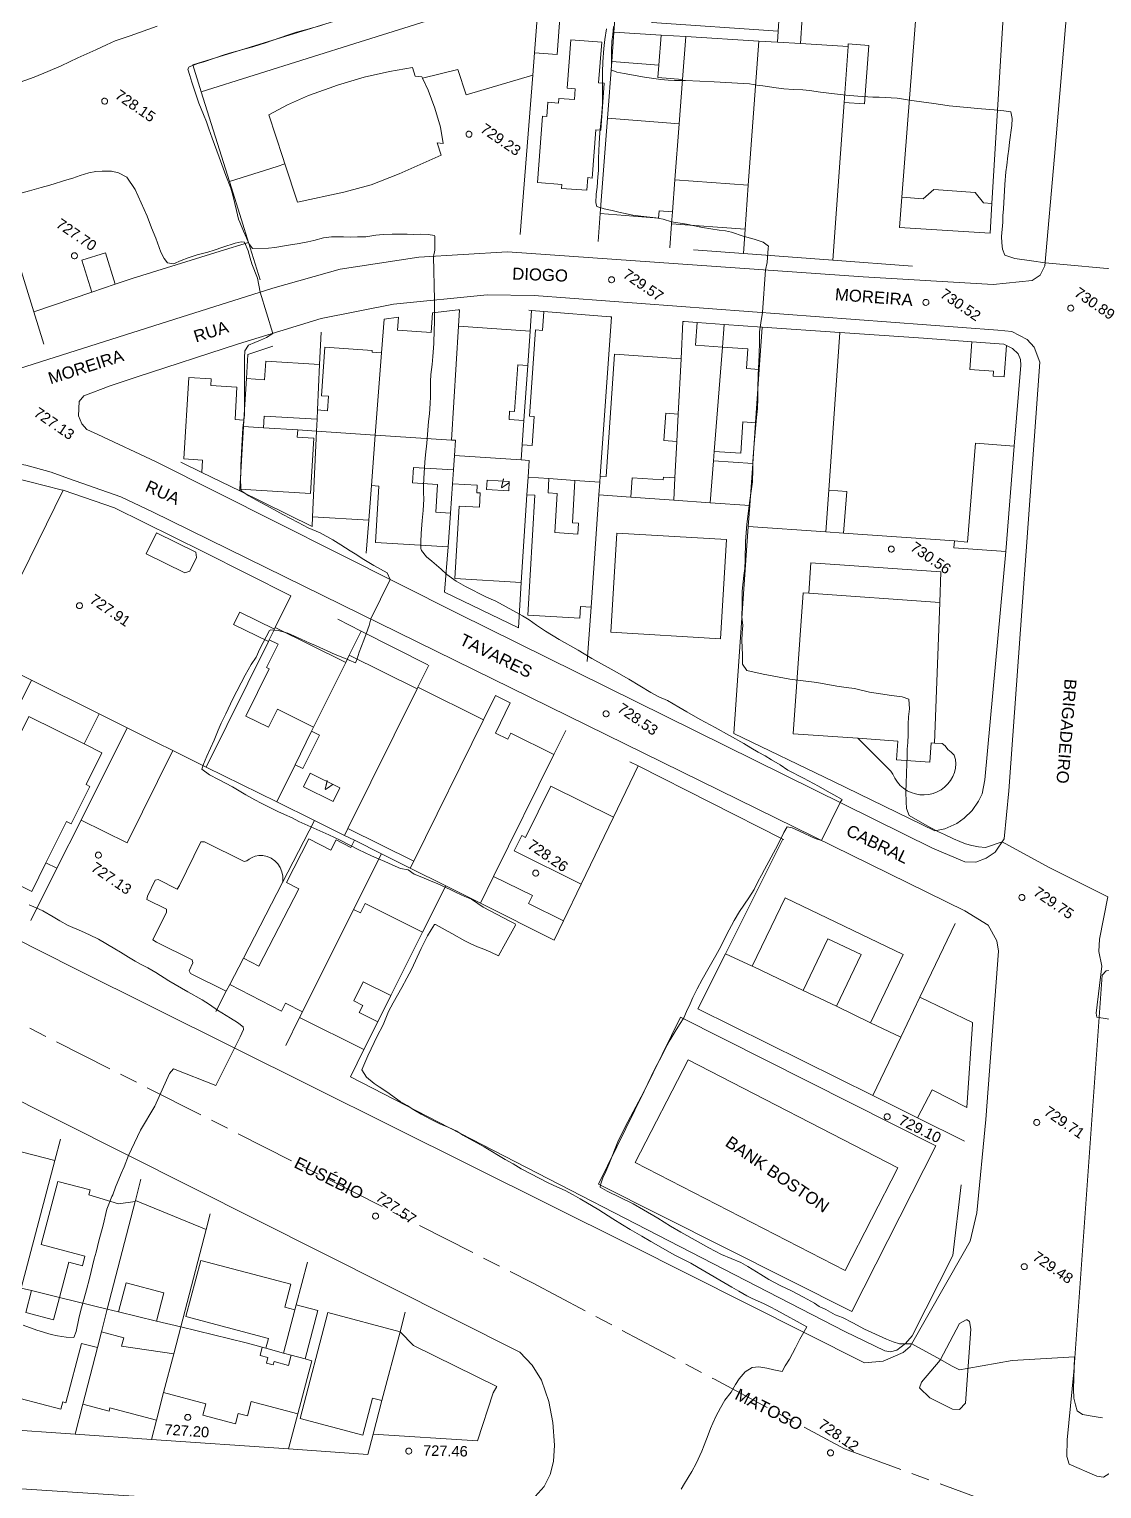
# Model space of a CAD drawing. Header units: metres. Extents: x 322294 to 7190115, y 7390841 to 10157759.
# Drawn here: x 322906.6 to 323085.9, y 7392755.3 to 7392999.2 of the extents above; entities that cross this region are included whole.
import ezdxf
from ezdxf.enums import TextEntityAlignment as Align

# ---------------------------------------------------------------- set-up
doc = ezdxf.new("R2010")
doc.units = ezdxf.units.M
doc.linetypes.add('T09', pattern=[17, 10, -2, 3, -2])
doc.layers.get('0').update_dxf_attribs({"lineweight": 18})
for name, color, linetype, lineweight in [('100_SIST_VIARIO_MEIO_FIO', 1, 'Continuous', 18), ('108_SEP_FIS_CANT_CENT_ILHA', 7, 'Continuous', 18), ('144_P_DUPLA_ASF_TOP', 7, 'Continuous', 18), ('160_P_SIMP_ASF_TOP', 7, 'Continuous', 18), ('206_MURO_E_MURO_ARRIMO', 7, 'Continuous', 18), ('214_PROJ_BEIRAL_EDIF', 10, 'Continuous', 18), ('216_EDIF_NOTAVEL', 2, 'Continuous', 18), ('218_EDIF_NOTAVEL_TOP', 7, 'Continuous', 18), ('508_LM_SETOR_FISCAL', 136, 'T09', 18), ('600_CURVA_MESTRA', 14, 'Continuous', 18), ('604_CURVA_INTERM', 7, 'Continuous', 18), ('606_PTO_COTADO', 7, 'Continuous', 18), ('608_PTO_COTADO_INTERVIA', 1, 'Continuous', 18)]:
    doc.layers.add(name, color=color, linetype=linetype, lineweight=lineweight)
doc.styles.add('Style-Arial', font='arial.ttf', dxfattribs={"height": 1.75})

# ---------------------------------------------------------------- blocks, each defined once
blk = doc.blocks.new('SP09')
at = {"color": 0, "linetype": 'Continuous'}
blk.add_lwpolyline([(-0.03, -0.51), (-0.14, -0.49), (-0.24, -0.46), (-0.31, -0.42), (-0.35, -0.39), (-0.42, -0.31), (-0.47, -0.24), (-0.51, -0.15), (-0.52, -0.09), (-0.52, 0.03), (-0.51, 0.11), (-0.48, 0.2), (-0.44, 0.27), (-0.4, 0.33), (-0.32, 0.39), (-0.23, 0.44), (-0.15, 0.48), (-0.1, 0.48), (-0.03, 0.48), (0.08, 0.48), (0.19, 0.44), (0.27, 0.4), (0.35, 0.32), (0.41, 0.23), (0.46, 0.11), (0.48, 0.03), (0.48, -0.03), (0.47, -0.08), (0.44, -0.21), (0.38, -0.3), (0.31, -0.38), (0.23, -0.44), (0.1, -0.49), (0.02, -0.51)], close=True, dxfattribs=at)
blk = doc.blocks.new('SP10')
at = {"color": 0, "linetype": 'Continuous'}
blk.add_lwpolyline([(-0.03, -0.51), (-0.14, -0.49), (-0.24, -0.46), (-0.31, -0.42), (-0.35, -0.39), (-0.42, -0.31), (-0.47, -0.24), (-0.51, -0.15), (-0.52, -0.09), (-0.52, 0.03), (-0.51, 0.11), (-0.48, 0.2), (-0.44, 0.27), (-0.4, 0.33), (-0.32, 0.39), (-0.23, 0.44), (-0.15, 0.48), (-0.1, 0.48), (-0.03, 0.48), (0.08, 0.48), (0.19, 0.44), (0.27, 0.4), (0.35, 0.32), (0.41, 0.23), (0.46, 0.11), (0.48, 0.03), (0.48, -0.03), (0.47, -0.08), (0.44, -0.21), (0.38, -0.3), (0.31, -0.38), (0.23, -0.44), (0.1, -0.49), (0.02, -0.51)], close=True, dxfattribs=at)

msp = doc.modelspace()

# ---------------------------------------------------------------- linework, layer by layer
at = {"layer": '100_SIST_VIARIO_MEIO_FIO', "flags": 128}
for points in [[(322930.94, 7392950.696), (322947.28, 7392955.867), (322958.551, 7392959.047), (322971.722, 7392961.044), (322986.532, 7392961.946), (323045.985, 7392957.808), (323067.729, 7392956.488), (323074.239, 7392957.152), (323075.563, 7392958.057), (323076.345, 7392959.594), (323077.958, 7392977.869), (323080.672, 7393010.165), (323080.551, 7393011.681), (323079.767, 7393012.85), (323077.067, 7393013.547), (323034.242, 7393016.613), (323034.591, 7393022.23), (323076.337, 7393018.922), (323078.603, 7393019.652), (323080.183, 7393021.276), (323080.857, 7393022.577), (323081.289, 7393024.466), (323086.841, 7393100.955), (323087.466, 7393111.617)], [(322790.364, 7392905.726), (322894.191, 7392939.068), (322930.94, 7392950.696)], [(322924.456, 7392940.994), (322941.581, 7392946.573), (322955.387, 7392950.796)], [(322918.058, 7392931.421), (322916.205, 7392932.288), (322915.366, 7392933.227), (322914.819, 7392934.56), (322914.916, 7392936.961), (322915.72, 7392937.879), (322920.115, 7392939.58), (322924.456, 7392940.994)], [(322913.166, 7392924.1), (322910.276, 7392925.124), (322906.024, 7392926.308), (322901.113, 7392927.152), (322895.508, 7392927.507), (322889.443, 7392927.46), (322883.279, 7392926.851), (322876.952, 7392925.711), (322859.434, 7392920.194), (322808.395, 7392903.935), (322804.795, 7392902.557), (322803.762, 7392900.812), (322803.866, 7392898.7), (322804.429, 7392897.707), (322818.379, 7392890.316), (322844.875, 7392877.402), (322865.545, 7392866.758), (322872.5, 7392863.248)], [(322872.5, 7392863.248), (322914.21, 7392842.197)]]:
    msp.add_lwpolyline(points, dxfattribs=at)
at = {"layer": '100_SIST_VIARIO_MEIO_FIO'}
for points in [[(322955.387, 7392950.796), (322967.47, 7392953.238), (322983.114, 7392954.781), (322990.977, 7392954.683), (323068.477, 7392948.857), (323070.846, 7392948.663), (323073.386, 7392947.334), (323074.565, 7392946.01), (323075.516, 7392943.51), (323070.339, 7392871.88), (323069.524, 7392863.871), (323068.057, 7392861.631), (323066.557, 7392860.624), (323064.815, 7392859.965), (323062.995, 7392860.055), (323057.545, 7392862.331), (322978.347, 7392901.482), (322927.817, 7392926.852), (322918.058, 7392931.421)], [(322914.21, 7392842.197), (323006.842, 7392796.126), (323046.172, 7392776.321), (323049.337, 7392776.602), (323052.645, 7392778.041), (323053.826, 7392779.031), (323062.674, 7392794.575), (323063.842, 7392796.639), (323064.994, 7392801.417), (323066.482, 7392816.981), (323068.6, 7392845.086), (323068.341, 7392846.857), (323066.858, 7392849.435), (323062.977, 7392851.824), (322927.216, 7392918.522), (322921.923, 7392920.998), (322913.166, 7392924.1)], [(322900.704, 7392822.247), (322988.598, 7392778.139), (322990.648, 7392775.955), (322992.222, 7392773.408), (322993.429, 7392769.868), (322994.123, 7392766.335), (322994.356, 7392762.595), (322994.196, 7392759.835), (322993.648, 7392757.657), (322992.632, 7392755.655), (322990.642, 7392753.424), (322988.805, 7392752.237), (322984.613, 7392751.13), (322980.911, 7392750.561), (322977.166, 7392750.612), (322896.643, 7392755.852), (322806.441, 7392762.02), (322805.448, 7392762.914)]]:
    msp.add_lwpolyline(points, dxfattribs=at)
at = {"layer": '108_SEP_FIS_CANT_CENT_ILHA', "flags": 128}
for points in [[(323080.077, 7392763.447), (323080.034, 7392760.677), (323080.415, 7392759.394), (323085.013, 7392757.414), (323086.155, 7392757.252), (323087.482, 7392758.04), (323087.734, 7392758.576), (323087.837, 7392789.705), (323088.462, 7392816.129), (323090.063, 7392840.817), (323089.736, 7392841.3), (323087.848, 7392841.859), (323086.581, 7392841.832), (323085.919, 7392841.1), (323081.167, 7392774.848)], [(323063.193, 7392783.496), (323062.085, 7392782.926), (323058.847, 7392776.757), (323055.705, 7392773.086), (323055.384, 7392772.168), (323057.132, 7392770.505), (323060.912, 7392768.586), (323062.097, 7392768.526), (323063.087, 7392769.587), (323063.953, 7392781.954), (323063.747, 7392783.258), (323063.36, 7392783.497)]]:
    msp.add_lwpolyline(points, close=True, dxfattribs=at)
at = {"layer": '206_MURO_E_MURO_ARRIMO'}
for p, q in [((322938.524, 7392962.046), (322923.785, 7392957.52)), ((322943.238, 7392963.493), (322938.524, 7392962.046)), ((322945.187, 7392957.274), (322943.238, 7392963.493)), ((323017.643, 7392962.296), (323025.951, 7392961.674)), ((323025.951, 7392961.674), (323040.909, 7392960.556)), ((323040.909, 7392960.556), (323054.206, 7392959.562)), ((322923.785, 7392957.52), (322920.946, 7392956.551)), ((322917.034, 7392955.216), (322907.358, 7392951.912)), ((322907.358, 7392951.912), (322909.03, 7392946.506)), ((322990.549, 7392952.176), (322990.086, 7392952.214)), ((322992.585, 7392952.007), (322990.549, 7392952.176)), ((323022.746, 7392949.833), (323018.235, 7392950.146)), ((323029.106, 7392949.391), (323022.746, 7392949.833)), ((323056.066, 7392947.517), (323042.079, 7392948.489)), ((323064.133, 7392946.912), (323056.066, 7392947.517)), ((322943.139, 7392944.815), (322947.292, 7392946.175)), ((323070.945, 7392945.797), (323069.931, 7392946.286)), ((323071.859, 7392944.911), (323070.945, 7392945.797)), ((323072.25, 7392943.989), (323071.859, 7392944.911)), ((323071.24, 7392929.492), (323072.308, 7392943.011)), ((323072.308, 7392943.011), (323072.25, 7392943.989)), ((322935.417, 7392925.107), (322931.926, 7392926.817)), ((322904.054, 7392924.189), (322911.904, 7392922.212)), ((322911.904, 7392922.212), (322912.273, 7392922.119)), ((322912.273, 7392922.119), (322920.822, 7392919.205)), ((322953.866, 7392916.071), (322941.762, 7392921.999)), ((322920.822, 7392919.205), (322935.72, 7392911.861)), ((322935.72, 7392911.861), (322950.334, 7392904.474)), ((323066.337, 7392873.714), (323069.849, 7392911.886)), ((322988.353, 7392899.153), (322975.998, 7392905.116)), ((322958.149, 7392900.575), (322962.073, 7392898.591)), ((322962.073, 7392898.591), (322973.199, 7392892.967)), ((323024.361, 7392881.497), (323041.005, 7392873.487)), ((323008.349, 7392876.073), (323006.999, 7392876.755)), ((323032.555, 7392863.837), (323008.349, 7392876.073)), ((323041.005, 7392873.487), (323057.927, 7392865.205)), ((323065.847, 7392871.388), (323066.337, 7392873.714)), ((323065.279, 7392870.17), (323065.847, 7392871.388)), ((323062.88, 7392867.348), (323064.193, 7392868.607)), ((323064.193, 7392868.607), (323065.279, 7392870.17)), ((323059.635, 7392865.528), (323061.646, 7392866.47)), ((323061.646, 7392866.47), (323062.88, 7392867.348)), ((323032.738, 7392863.745), (323032.555, 7392863.837)), ((323057.927, 7392865.205), (323059.635, 7392865.528)), ((323042.939, 7392781.588), (322960.268, 7392824.131)), ((323062.349, 7392806.065), (323060.971, 7392794.253)), ((323060.971, 7392794.253), (323054.159, 7392780.836)), ((323049.601, 7392778.32), (323042.939, 7392781.588)), ((323054.159, 7392780.836), (323053.072, 7392779.552)), ((323051.614, 7392778.451), (323050.539, 7392778.19)), ((323053.072, 7392779.552), (323051.614, 7392778.451)), ((323050.539, 7392778.19), (323049.601, 7392778.32)), ((322899.084, 7392765.462), (322914.238, 7392764.41)), ((322914.238, 7392764.41), (322927.02, 7392763.523)), ((322927.02, 7392763.523), (322949.943, 7392761.933)), ((322949.943, 7392761.933), (322963.166, 7392761.015))]:
    msp.add_line(p, q, dxfattribs=at)
at = {"layer": '206_MURO_E_MURO_ARRIMO', "flags": 128}
for points in [[(323028.52, 7392997.184), (323026.777, 7392973.087)], [(323043.493, 7392996.276), (323035.515, 7392996.76)], [(323003.942, 7392993.74), (323003.227, 7392984.271)], [(322988.651, 7392964.846), (322990.739, 7392991.478)], [(323015.215, 7392983.365), (323015.774, 7392990.776)], [(323040.909, 7392960.556), (323042.818, 7392986.935)], [(322907.358, 7392951.912), (322899.693, 7392976.685)], [(322942.04, 7392967.307), (322940.038, 7392973.684)], [(322943.238, 7392963.493), (322942.04, 7392967.307)], [(323002.023, 7392968.344), (323001.671, 7392963.684)], [(323013.649, 7392962.616), (323013.954, 7392966.656)], [(323026.245, 7392965.729), (323025.951, 7392961.674)], [(322990.307, 7392948.701), (322990.549, 7392952.176)], [(323022.445, 7392946.032), (323022.746, 7392949.833)], [(322955.383, 7392948.537), (322955.131, 7392943.157)], [(322943.139, 7392944.815), (322942.895, 7392940.771)], [(322989.262, 7392933.759), (322989.907, 7392942.986)], [(322951.466, 7392932.202), (322954.61, 7392931.995)], [(322977.333, 7392923.196), (322976.986, 7392918.313)], [(322905.288, 7392907.947), (322912.273, 7392922.119)], [(323014.333, 7392920.462), (323007.15, 7392920.964)], [(322953.866, 7392916.071), (322953.941, 7392917.677)], [(322962.912, 7392911.594), (322963.332, 7392917.111)], [(323024.361, 7392881.497), (323026.776, 7392916.054)], [(323042.683, 7392914.943), (323061.228, 7392913.647)], [(322976.583, 7392912.647), (322975.998, 7392905.116)], [(322988.353, 7392899.153), (322988.836, 7392906.691)], [(322947.714, 7392899.178), (322950.334, 7392904.474)], [(323000.495, 7392902.575), (322999.861, 7392893.493)], [(322962.073, 7392898.591), (322960.079, 7392894.558)], [(322936.183, 7392875.861), (322946.555, 7392896.833)], [(322973.354, 7392892.897), (322971.53, 7392889.211)], [(322918.25, 7392884.772), (322906.986, 7392890.4)], [(322953.794, 7392881.851), (322951.023, 7392876.247)], [(322994.284, 7392877.986), (322996.268, 7392881.997)], [(322930.575, 7392878.63), (322936.183, 7392875.861)], [(323004.222, 7392867.495), (323008.349, 7392876.073)], [(322936.183, 7392875.861), (322947.957, 7392870.048)], [(322954.27, 7392866.931), (322948.925, 7392856.598)], [(322959.287, 7392864.454), (322960.943, 7392863.632)], [(323032.555, 7392863.837), (323022.956, 7392844.663)], [(322965.44, 7392861.4), (322970.283, 7392858.982)], [(322911.214, 7392858.963), (322906.845, 7392850.257)], [(322976.198, 7392856.027), (322972.336, 7392848.295)], [(322995.888, 7392850.176), (322998.851, 7392856.333)], [(323061.35, 7392849.727), (323055.461, 7392837.446)], [(322939.512, 7392838.401), (322937.756, 7392835.006)], [(322967.04, 7392837.692), (322964.849, 7392833.303)], [(322951.782, 7392834.021), (322949.454, 7392829.355)], [(322962.529, 7392828.659), (322960.268, 7392824.131)], [(323055.085, 7392817.262), (323062.896, 7392813.381)], [(322910.854, 7392810.111), (322911.801, 7392813.703)], [(322925.241, 7392807.007), (322924.324, 7392803.458)], [(322936.842, 7392801.227), (322936.162, 7392798.619)], [(322951.199, 7392786.028), (322953.074, 7392793.14)], [(322906.991, 7392788.398), (322911.636, 7392787.265)], [(322927.857, 7392783.307), (322921.515, 7392784.855)], [(322969.441, 7392784.819), (322968.575, 7392781.534)], [(322945.546, 7392778.923), (322946.146, 7392778.761)], [(322914.238, 7392764.41), (322915.528, 7392769.405)], [(322927.857, 7392766.737), (322927.02, 7392763.523)], [(322949.943, 7392761.933), (322951.488, 7392767.796)], [(322964.057, 7392764.396), (322963.166, 7392761.015)]]:
    msp.add_lwpolyline(points, dxfattribs=at)
at = {"layer": '214_PROJ_BEIRAL_EDIF', "flags": 128}
for points in [[(323031.784, 7392998.844), (323031.671, 7392996.993), (323028.52, 7392997.184), (323016.314, 7392997.925), (323012.201, 7392998.175), (323004.313, 7392998.654), (323005.812, 7393018.485), (323011.762, 7393021.463), (323017.157, 7393025.383), (323018.231, 7393024.359), (323012.872, 7393020.142), (323012.518, 7393020.175), (323010.674, 7393000.286)], [(323031.784, 7392998.844), (323031.938, 7393001.385), (323032.772, 7393015.119), (323032.312, 7393015.145), (323032.839, 7393023.542), (323021.312, 7393024.187), (323018.231, 7393024.359), (323012.872, 7393020.142), (323012.518, 7393020.175), (323010.674, 7393000.286)], [(322992.172, 7393009.763), (322991.033, 7392995.233), (322994.817, 7392994.948), (322995.913, 7393009.481)], [(323052.441, 7392971.075), (323056.023, 7392970.796), (323057.772, 7392972.393), (323064.682, 7392971.855), (323066.091, 7392970.145), (323067.507, 7392970.035), (323069.566, 7393003.959), (323055.066, 7393004.839)], [(323031.671, 7392996.993), (323035.515, 7392996.76), (323035.801, 7393001.102), (323031.938, 7393001.385), (323031.784, 7392998.844)], [(323004.313, 7392998.654), (323012.201, 7392998.175), (323011.822, 7392993.145), (323003.942, 7392993.74)], [(323016.314, 7392997.925), (323015.774, 7392990.776), (323011.666, 7392991.086), (323011.822, 7392993.145), (323012.201, 7392998.175)], [(323002.275, 7392997.005), (323001.764, 7392990.221), (323002.706, 7392990.15), (323002.112, 7392982.285), (323001.302, 7392982.346), (323000.694, 7392974.293), (322999.937, 7392974.35), (322999.778, 7392972.238), (322995.545, 7392972.558), (322995.594, 7392973.215), (322991.543, 7392973.521), (322992.382, 7392984.633), (322993.076, 7392984.581), (322993.254, 7392986.937), (322995.064, 7392986.801), (322995.123, 7392987.582), (322997.712, 7392987.387), (322997.849, 7392989.205), (322996.487, 7392989.308), (322997.097, 7392997.396)], [(323043.493, 7392996.276), (323042.818, 7392986.935), (323046.219, 7392986.688), (323046.924, 7392996.436), (323043.484, 7392996.685)], [(323014.105, 7392968.657), (323014.509, 7392974.013), (323015.215, 7392983.365), (323003.227, 7392984.271), (323002.023, 7392968.344), (323011.79, 7392967.608), (323011.882, 7392968.824)], [(323014.105, 7392968.657), (323014.509, 7392974.013), (323026.777, 7392973.087), (323026.245, 7392965.729), (323013.954, 7392966.656)], [(323067.507, 7392970.035), (323066.091, 7392970.145), (323064.682, 7392971.855), (323057.772, 7392972.393), (323056.023, 7392970.796), (323052.441, 7392971.075), (323052.047, 7392966.006), (323067.206, 7392965.086)], [(322917.034, 7392955.216), (322920.946, 7392956.551), (322919.331, 7392961.771), (322915.384, 7392960.55)], [(322965.46, 7392945.061), (322964.416, 7392931.347), (322977.147, 7392930.507), (322978.354, 7392949.532), (322978.528, 7392952.276), (322978.283, 7392952.277), (322973.992, 7392951.741), (322973.767, 7392948.506), (322968.158, 7392948.896), (322968.306, 7392951.03), (322965.891, 7392950.729)], [(322988.981, 7392929.731), (322988.804, 7392927.194), (322990.146, 7392927.104), (322989.966, 7392924.311), (322993.458, 7392924.067), (322997.804, 7392923.763), (323001.956, 7392923.473), (323002.025, 7392924.465), (323003.885, 7392951.074), (323003.696, 7392951.086), (322992.585, 7392952.007), (322992.363, 7392948.819), (322991.185, 7392948.901), (322990.185, 7392934.511), (322990.968, 7392934.456), (322990.632, 7392929.616)], [(322977.147, 7392930.507), (322977.851, 7392930.474), (322977.671, 7392927.938), (322988.804, 7392927.194), (322988.981, 7392929.731), (322989.262, 7392933.759), (322986.786, 7392933.931), (322986.884, 7392935.341), (322987.688, 7392935.285), (322988.231, 7392943.103), (322989.907, 7392942.986), (322990.307, 7392948.701), (322978.354, 7392949.532)], [(323016.075, 7392950.297), (323018.235, 7392950.146), (323017.971, 7392946.343), (323022.445, 7392946.032), (323021.067, 7392928.602), (323020.944, 7392927.043), (323020.391, 7392920.039), (323014.333, 7392920.462), (323014.522, 7392924.186), (323014.83, 7392930.26), (323015.063, 7392934.862), (323015.53, 7392944.068), (323015.846, 7392950.311)], [(323028.611, 7392942.305), (323027.988, 7392933.402), (323027.512, 7392926.587), (323027.022, 7392919.575), (323026.776, 7392916.054), (323039.749, 7392915.148), (323040.238, 7392922.141), (323042.079, 7392948.489), (323029.106, 7392949.391)], [(323064.133, 7392946.912), (323069.464, 7392946.512), (323069.931, 7392946.286), (323069.538, 7392941.052), (323067.722, 7392941.188), (323067.784, 7392942.016), (323063.788, 7392942.315)], [(322965.46, 7392945.061), (322963.896, 7392945.17), (322963.916, 7392945.469), (322956.011, 7392946.018), (322955.448, 7392937.913), (322956.597, 7392937.833), (322956.429, 7392935.419), (322954.775, 7392935.534), (322954.703, 7392933.977), (322954.61, 7392931.995), (322964.416, 7392931.347)], [(323007.15, 7392920.964), (323001.807, 7392921.337), (323001.956, 7392923.473), (323002.025, 7392924.465), (323003, 7392924.397), (323004.421, 7392944.84), (323015.53, 7392944.068), (323015.063, 7392934.862), (323013.006, 7392935.005), (323012.686, 7392930.409), (323014.83, 7392930.26), (323014.522, 7392924.186), (323012.603, 7392924.319), (323012.571, 7392923.858), (323007.376, 7392924.219)], [(323022.445, 7392946.032), (323021.067, 7392928.602), (323025.502, 7392928.294), (323025.867, 7392933.55), (323027.988, 7392933.402), (323028.611, 7392942.305), (323026.471, 7392942.454), (323026.699, 7392945.736)], [(322955.131, 7392943.157), (322954.775, 7392935.534), (322954.703, 7392933.977), (322945.873, 7392934.51), (322945.757, 7392932.579), (322942.414, 7392932.8), (322942.478, 7392933.856), (322942.895, 7392940.771), (322945.932, 7392940.587), (322946.119, 7392943.701)], [(322942.414, 7392932.8), (322942.478, 7392933.856), (322940.982, 7392933.947), (322941.308, 7392939.341), (322936.94, 7392939.604), (322937.009, 7392940.744), (322933.243, 7392940.972), (322932.421, 7392927.356), (322935.541, 7392927.168), (322935.417, 7392925.107), (322941.762, 7392921.999), (322941.781, 7392922.307)], [(322941.781, 7392922.307), (322942.414, 7392932.8), (322945.757, 7392932.579), (322951.466, 7392932.202), (322951.392, 7392930.985), (322954.153, 7392930.819), (322953.597, 7392921.594)], [(322963.773, 7392922.893), (322964.416, 7392931.347), (322954.61, 7392931.995), (322953.941, 7392917.677), (322963.332, 7392917.111)], [(322963.773, 7392922.893), (322964.416, 7392931.347), (322977.147, 7392930.507), (322977.851, 7392930.474), (322977.671, 7392927.938), (322977.5, 7392925.545), (322970.801, 7392925.949), (322970.645, 7392923.356), (322974.811, 7392923.104), (322974.531, 7392918.461), (322976.986, 7392918.313), (322976.583, 7392912.647), (322964.459, 7392913.378), (322965.029, 7392922.817)], [(323061.228, 7392913.647), (323061.147, 7392912.494), (323069.849, 7392911.886), (323071.24, 7392929.492), (323064.728, 7392930.006), (323063.422, 7392913.473)], [(322989.966, 7392924.311), (322990.146, 7392927.104), (322988.804, 7392927.194), (322977.671, 7392927.938), (322977.5, 7392925.545), (322977.333, 7392923.196), (322981.478, 7392922.946), (322981.404, 7392921.718), (322981.981, 7392921.683), (322981.835, 7392919.276), (322978.467, 7392919.479), (322977.736, 7392907.361), (322988.836, 7392906.691), (322989.778, 7392921.371)], [(323020.391, 7392920.039), (323027.022, 7392919.575), (323027.512, 7392926.587), (323020.944, 7392927.043)], [(322986.83, 7392923.57), (322983.126, 7392923.794), (322983.032, 7392922.224), (322986.735, 7392922.001)], [(322997.804, 7392923.763), (323001.956, 7392923.473), (323001.807, 7392921.337), (323000.495, 7392902.575), (322998.727, 7392902.681), (322998.609, 7392900.738), (322989.903, 7392901.264), (322991.112, 7392921.291), (322989.778, 7392921.371), (322989.966, 7392924.311), (322993.458, 7392924.067), (322993.313, 7392921.678), (322994.831, 7392921.586), (322994.436, 7392915.04), (322998.282, 7392914.808), (322998.393, 7392916.639), (322997.377, 7392916.7)], [(323040.238, 7392922.141), (323039.749, 7392915.148), (323042.683, 7392914.943), (323043.232, 7392921.904)], [(322934.411, 7392911.751), (322927.857, 7392914.993), (322926.131, 7392911.503), (322932.607, 7392908.3), (322933.416, 7392908.582), (322934.568, 7392910.91)], [(323023.105, 7392913.868), (323004.818, 7392914.971), (323003.818, 7392898.41), (323022.106, 7392897.306)], [(323036.87, 7392904.915), (323058.768, 7392903.385), (323058.96, 7392908.479), (323037.225, 7392909.998)], [(323045.104, 7392880.678), (323051.786, 7392880.211), (323051.569, 7392877.105), (323057.124, 7392876.716), (323057.347, 7392879.907), (323057.877, 7392879.87), (323058.768, 7392903.385), (323036.87, 7392904.915), (323035.924, 7392904.982), (323034.278, 7392881.434)], [(322946.555, 7392896.833), (322946.712, 7392897.151), (322947.572, 7392898.889), (322941.771, 7392901.758), (322940.754, 7392899.702)], [(322946.712, 7392897.151), (322947.572, 7392898.889), (322947.714, 7392899.178), (322959.485, 7392893.357), (322954.127, 7392882.525), (322948.057, 7392885.527), (322946.578, 7392882.537), (322942.813, 7392884.399), (322946.701, 7392892.259), (322946.245, 7392892.485), (322948.191, 7392896.42)], [(322951.023, 7392876.247), (322947.957, 7392870.048), (322954.27, 7392866.931), (322959.287, 7392864.454), (322959.848, 7392865.589), (322971.405, 7392888.956), (322960.079, 7392894.558), (322959.485, 7392893.357), (322954.127, 7392882.525), (322953.794, 7392881.851), (322955.085, 7392881.212), (322952.314, 7392875.609)], [(322971.405, 7392888.956), (322959.848, 7392865.589), (322970.858, 7392860.144), (322982.54, 7392883.766), (322971.53, 7392889.211)], [(322994.284, 7392877.986), (322984.206, 7392857.609), (322981.993, 7392853.133), (322976.198, 7392856.027), (322970.283, 7392858.982), (322970.858, 7392860.144), (322982.54, 7392883.766), (322984.51, 7392887.823), (322986.999, 7392886.59), (322984.506, 7392881.55), (322986.58, 7392880.525), (322987.085, 7392881.546)], [(322909.371, 7392859.877), (322907.006, 7392855.102), (322894.999, 7392861.049), (322906.517, 7392884.305), (322915.753, 7392879.731), (322918.717, 7392878.263), (322916.084, 7392872.946), (322916.722, 7392872.63), (322913.622, 7392866.371), (322912.791, 7392866.783)], [(322922.979, 7392882.409), (322915.248, 7392867.002), (322911.214, 7392858.963), (322909.371, 7392859.877), (322912.791, 7392866.783), (322913.622, 7392866.371), (322916.722, 7392872.63), (322916.084, 7392872.946), (322918.717, 7392878.263), (322915.753, 7392879.731), (322918.25, 7392884.772)], [(322915.248, 7392867.002), (322922.979, 7392882.409), (322927.865, 7392879.968), (322930.575, 7392878.63), (322922.932, 7392863.197)], [(323057.877, 7392879.87), (323059.153, 7392879.835), (323059.676, 7392879.404), (323060.106, 7392878.801), (323060.669, 7392878.337), (323061.201, 7392877.862), (323061.401, 7392877.15), (323061.469, 7392876.412), (323061.404, 7392875.675), (323061.219, 7392874.958), (323060.938, 7392874.273), (323060.568, 7392873.631), (323060.114, 7392873.046), (323059.585, 7392872.528), (323058.991, 7392872.086), (323058.342, 7392871.728), (323057.651, 7392871.462), (323056.93, 7392871.291), (323056.193, 7392871.219), (323055.453, 7392871.248), (323054.723, 7392871.377), (323054.018, 7392871.604), (323053.35, 7392871.923), (323052.731, 7392872.33), (323052.173, 7392872.817), (323051.687, 7392873.376), (323051.28, 7392873.994), (323050.961, 7392874.663), (323050.576, 7392875.204), (323045.104, 7392880.678), (323051.786, 7392880.211), (323051.569, 7392877.105), (323057.124, 7392876.716), (323057.347, 7392879.907)], [(322958.528, 7392872.404), (322953.544, 7392874.869), (322952.407, 7392872.57), (322957.391, 7392870.105)], [(323004.222, 7392867.495), (322998.851, 7392856.333), (322987.653, 7392861.871), (322988.913, 7392864.419), (322989.523, 7392864.118), (322993.753, 7392872.672)], [(322960.943, 7392863.632), (322965.44, 7392861.4), (322960.796, 7392852.09), (322952.249, 7392834.957), (322949.412, 7392836.425), (322948.726, 7392835.1), (322940.11, 7392839.557), (322942.374, 7392843.933), (322944.94, 7392842.606), (322951.629, 7392855.537), (322949.562, 7392856.606), (322953.322, 7392863.875), (322957.011, 7392861.967), (322957.912, 7392863.708), (322960.334, 7392862.455)], [(322948.925, 7392856.598), (322942.374, 7392843.933), (322940.11, 7392839.557), (322939.512, 7392838.401), (322933.536, 7392841.361), (322933.294, 7392841.831), (322933.95, 7392843.156), (322933.813, 7392843.662), (322927.836, 7392846.622), (322927.255, 7392846.979), (322929.556, 7392851.627), (322929.508, 7392852.12), (322926.252, 7392853.732), (322926.347, 7392854.29), (322927.663, 7392856.947), (322928.114, 7392857.069), (322931.339, 7392855.472), (322931.679, 7392856.086), (322935.297, 7392863.392), (322935.858, 7392863.367), (322942.495, 7392860.08), (322942.954, 7392860.189), (322943.356, 7392860.51), (322943.829, 7392860.769), (322944.366, 7392860.961), (322944.957, 7392861.083), (322945.619, 7392861.103), (322946.34, 7392860.94), (322947.017, 7392860.641), (322947.625, 7392860.219), (322948.141, 7392859.689), (322948.546, 7392859.07), (322948.826, 7392858.386), (322948.969, 7392857.662), (322948.971, 7392856.925)], [(322984.206, 7392857.609), (322981.993, 7392853.133), (322994.343, 7392846.965), (322995.888, 7392850.176), (322990.055, 7392853.061), (322990.713, 7392854.391)], [(323041.502, 7392835.895), (323047.196, 7392833.164), (323052.663, 7392844.565), (323032.916, 7392854.034), (323027.449, 7392842.633), (323027.699, 7392842.513), (323035.942, 7392838.56), (323040.082, 7392847.194), (323045.642, 7392844.528)], [(322960.796, 7392852.09), (322952.249, 7392834.957), (322951.782, 7392834.021), (322962.529, 7392828.659), (322964.849, 7392833.303), (322961.757, 7392834.846), (322962.36, 7392836.054), (322960.84, 7392836.812), (322962.427, 7392839.993), (322967.04, 7392837.692), (322972.336, 7392848.295), (322962.754, 7392853.074), (322961.971, 7392851.504)], [(323035.942, 7392838.56), (323041.502, 7392835.895), (323045.642, 7392844.528), (323040.082, 7392847.194)], [(323047.573, 7392820.993), (323018.369, 7392835.5), (323022.956, 7392844.663), (323027.449, 7392842.633), (323027.699, 7392842.513), (323035.942, 7392838.56), (323041.502, 7392835.895), (323047.196, 7392833.164), (323052.247, 7392830.742)], [(323052.247, 7392830.742), (323047.573, 7392820.993), (323055.085, 7392817.262), (323057.503, 7392821.95), (323063.316, 7392818.992), (323064.236, 7392832.925), (323064.249, 7392833.19), (323055.461, 7392837.446)], [(322890.665, 7392792.935), (322905.243, 7392788.824), (322910.854, 7392810.111), (322896.349, 7392813.86)], [(322919.637, 7392785.313), (322924.277, 7392803.274), (322921.514, 7392802.88), (322916.563, 7392804.393), (322916.78, 7392805.217), (322911.362, 7392806.645), (322908.577, 7392796.079), (322915.9, 7392794.149), (322915.474, 7392792.533), (322913.184, 7392793.137), (322911.636, 7392787.265)], [(322919.637, 7392785.313), (322921.515, 7392784.855), (322922.795, 7392789.712), (322929.106, 7392788.048), (322927.857, 7392783.307), (322931.916, 7392782.317), (322936.162, 7392798.619), (322924.324, 7392803.458), (322924.277, 7392803.274)], [(322946.146, 7392778.761), (322949.075, 7392777.972), (322950.982, 7392785.204), (322949.283, 7392785.652), (322950.291, 7392789.474), (322935.248, 7392793.44), (322932.775, 7392784.058), (322946.582, 7392780.418)], [(322919.637, 7392785.313), (322918.65, 7392781.49), (322917.974, 7392778.874), (322915.32, 7392779.574), (322912.711, 7392769.673), (322912.195, 7392769.809), (322911.869, 7392768.574), (322901.613, 7392771.278), (322904.931, 7392783.865), (322904, 7392784.11), (322905.243, 7392788.824), (322906.991, 7392788.398), (322906.028, 7392784.744), (322910.65, 7392783.526), (322911.636, 7392787.265)], [(322949.075, 7392777.972), (322950.982, 7392785.204), (322951.199, 7392786.028), (322954.854, 7392785.064), (322952.725, 7392776.988), (322950.388, 7392777.618)], [(322965.539, 7392770.015), (322968.575, 7392781.534), (322956.516, 7392784.713), (322951.848, 7392767.004), (322962.333, 7392764.24), (322963.965, 7392770.43)], [(322915.528, 7392769.405), (322917.974, 7392778.874), (322918.65, 7392781.49), (322922.401, 7392780.501), (322922.033, 7392779.102), (322930.745, 7392777.823), (322929.058, 7392771.345), (322927.857, 7392766.737), (322920.079, 7392768.787), (322919.935, 7392768.243)], [(322951.488, 7392767.796), (322953.833, 7392776.69), (322952.725, 7392776.988), (322950.388, 7392777.618), (322949.937, 7392775.907), (322947.511, 7392776.547), (322947.366, 7392775.997), (322946.225, 7392776.298), (322946.47, 7392777.227), (322945.188, 7392777.565), (322945.546, 7392778.923), (322942.828, 7392779.655), (322931.916, 7392782.317), (322930.745, 7392777.823), (322929.058, 7392771.345), (322936.09, 7392769.491), (322935.583, 7392767.571), (322941.047, 7392766.13), (322941.505, 7392767.866), (322943.045, 7392767.46), (322943.676, 7392769.856)], [(322968.575, 7392781.534), (322965.539, 7392770.015), (322964.057, 7392764.396), (322981.522, 7392763.303), (322984.157, 7392771.344), (322984.727, 7392772.353), (322970.812, 7392779.205)]]:
    msp.add_lwpolyline(points, close=True, dxfattribs=at)
at = {"layer": '214_PROJ_BEIRAL_EDIF'}
for points in [[(322972.334, 7392990.969), (322978.234, 7392992.44), (322979.62, 7392988.183), (322990.739, 7392991.478), (322991.033, 7392995.233), (322992.172, 7393009.763), (322992.42, 7393012.926), (322988.532, 7393011.433), (322976.962, 7393006.991), (322978.427, 7393002.232), (322961.923, 7392997.058)], [(322963.379, 7393002.26), (322933.916, 7392993.175), (322935.316, 7392988.718), (322961.923, 7392997.058)], [(322961.923, 7392997.058), (322935.316, 7392988.718), (322940.038, 7392973.684), (322948.005, 7392976.232)], [(322948.005, 7392976.232), (322949.336, 7392976.658), (322948.989, 7392977.706)], [(322949.336, 7392976.658), (322948.989, 7392977.706)], [(322903.456, 7392883.272), (322906.986, 7392890.4), (322902.843, 7392892.47), (322902.181, 7392891.147), (322900.085, 7392892.195), (322899.097, 7392890.218), (322898.534, 7392890.499), (322896.685, 7392886.799), (322890.353, 7392889.963)]]:
    msp.add_lwpolyline(points, dxfattribs=at)
at = {"layer": '214_PROJ_BEIRAL_EDIF', "flags": 128}
for points in [[(322961.923, 7392997.058), (322978.427, 7393002.232), (322976.962, 7393006.991), (322971.432, 7393005.065), (322966.011, 7393003.177)], [(322956.73, 7392989.289), (322958.135, 7392989.785), (322962.576, 7392991.119), (322966.819, 7392992.066), (322970.654, 7392992.741), (322971.105, 7392991.284), (322972.225, 7392991.199), (322972.334, 7392990.969), (322973.285, 7392988.97), (322974.388, 7392985.98), (322975.332, 7392982.798), (322975.755, 7392980.071), (322974.766, 7392980.146), (322975.423, 7392978.115), (322968.432, 7392974.965), (322963.744, 7392973.18), (322959.195, 7392971.911), (322951.45, 7392970.266), (322949.336, 7392976.658)], [(322956.73, 7392989.289), (322958.135, 7392989.785), (322962.576, 7392991.119), (322966.819, 7392992.066), (322970.654, 7392992.741), (322971.105, 7392991.284), (322972.225, 7392991.199), (322972.334, 7392990.969)], [(322948.989, 7392977.706), (322946.626, 7392984.85), (322949.737, 7392986.54), (322953.277, 7392988.07), (322956.73, 7392989.289)], [(322948.989, 7392977.706), (322946.626, 7392984.85), (322949.737, 7392986.54), (322953.277, 7392988.07), (322956.73, 7392989.289)]]:
    msp.add_lwpolyline(points, dxfattribs=at)
at = {"layer": '216_EDIF_NOTAVEL', "flags": 128}
for points in [[(323058.143, 7392812.587), (323044.102, 7392784.914), (323001.712, 7392806.184), (323015.471, 7392834.105)], [(323051.789, 7392808.918), (323016.702, 7392826.974), (323007.86, 7392809.793), (323042.948, 7392791.737)]]:
    msp.add_lwpolyline(points, close=True, dxfattribs=at)
at = {"layer": '508_LM_SETOR_FISCAL'}
msp.add_lwpolyline([(322865.654, 7392853.004), (322990.691, 7392789.714), (323021.111, 7392773.576), (323042.865, 7392761.944), (323070.793, 7392751.725), (323083.478, 7392747.697), (323081.689, 7392730.537), (323082.059, 7392727.294), (323076.483, 7392638.714), (323073.027, 7392579.305), (323072.288, 7392566.573), (323071.364, 7392550.653), (323064.787, 7392437.393)], dxfattribs=at)
at = {"layer": '600_CURVA_MESTRA', "elevation": 730}
msp.add_lwpolyline([(323088.806, 7392833.466), (323085.045, 7392834.101), (323084.927, 7392834.735), (323085.856, 7392842.582), (323085.39, 7392845.063), (323085.504, 7392847.097), (323086.88, 7392854.178), (323077.039, 7392859.085), (323069.206, 7392863.385), (323066.43, 7392862.411), (323065.252, 7392862.533), (323064.142, 7392862.765), (323063.108, 7392863.048), (323062.154, 7392863.419), (323061.102, 7392863.883), (323059.585, 7392864.625), (323058.587, 7392865.069), (323057.259, 7392865.7), (323056.276, 7392866.299), (323053.655, 7392867.793), (323053.214, 7392868.932), (323053.155, 7392870.056), (323053.118, 7392871.726), (323053.177, 7392873.121), (323053.248, 7392876.485), (323053.313, 7392877.597), (323053.332, 7392878.872), (323053.439, 7392879.975), (323053.479, 7392881.281), (323053.488, 7392883.064), (323053.559, 7392884.259), (323053.744, 7392885.584), (323053.633, 7392887.221), (323052.478, 7392887.589), (323050.693, 7392887.841), (323047.038, 7392888.41), (323044.526, 7392888.987), (323043.142, 7392889.192), (323041.599, 7392889.384), (323038.236, 7392889.979), (323035.937, 7392890.297), (323033.699, 7392890.563), (323029.261, 7392891.419), (323026.536, 7392892.027), (323025.831, 7392893.038), (323025.824, 7392894.61), (323025.723, 7392897.042), (323025.755, 7392898.319), (323025.837, 7392899.548), (323025.699, 7392901), (323025.747, 7392902.952), (323025.764, 7392905.245), (323026.012, 7392907.872), (323026.204, 7392909.046), (323026.273, 7392910.516), (323026.334, 7392913.575), (323026.548, 7392916.448), (323027.028, 7392920.414), (323027.477, 7392923.505), (323027.522, 7392925.565), (323027.533, 7392926.901), (323027.739, 7392929.953), (323028.12, 7392934.26), (323028.287, 7392935.79), (323028.369, 7392937.501), (323028.359, 7392939.216), (323028.415, 7392941.337), (323028.585, 7392944.747), (323028.65, 7392946.955), (323028.651, 7392948.596), (323028.844, 7392950.108), (323029.133, 7392951.815), (323029.649, 7392958.945), (323029.935, 7392960.167), (323030.118, 7392962.574), (323030.125, 7392962.927), (323029.262, 7392963.577), (323027.737, 7392964.066), (323025.921, 7392964.591), (323023.974, 7392965.226), (323022.991, 7392965.479), (323021.914, 7392965.582), (323020.489, 7392965.779), (323019.139, 7392966.031), (323016.444, 7392966.59), (323013.959, 7392966.952), (323012.543, 7392967.41), (323011.308, 7392967.626), (323008.838, 7392967.892), (323007.491, 7392968.095), (323005.136, 7392968.586), (323004.019, 7392968.853), (323002.674, 7392969.126), (323001.439, 7392969.548), (323001.287, 7392970.171), (323001.362, 7392971.594), (323001.506, 7392972.752), (323001.616, 7392974.504), (323001.718, 7392975.561), (323001.758, 7392977.613), (323001.837, 7392980.044), (323001.975, 7392981.906), (323002.246, 7392984.463), (323002.382, 7392986.617), (323002.42, 7392991.968), (323002.447, 7392993.682), (323002.639, 7392995.919), (323002.796, 7392997.442), (323003.061, 7392999.2)], dxfattribs=at)
at = {"layer": '604_CURVA_INTERM'}
for points, elevation in [([(322902.755, 7392989.496), (322907.435, 7392991.167), (322909.696, 7392992.086), (322911.934, 7392993.046), (322914.688, 7392994.35), (322917.727, 7392995.734), (322919.492, 7392996.56), (322920.948, 7392997.185), (322923.445, 7392998.051), (322927.984, 7392999.685)], 728), ([(322938.974, 7392962.719), (322937.516, 7392962.23), (322936.42, 7392961.903), (322934.642, 7392961.436), (322933.139, 7392960.943), (322931.97, 7392960.499), (322930.716, 7392959.954), (322929.674, 7392960.112), (322929.162, 7392960.819), (322928.586, 7392961.886), (322927.732, 7392964.239), (322927.011, 7392965.956), (322926.325, 7392967.924), (322924.277, 7392972.357), (322922.912, 7392974.424), (322921.533, 7392975.181), (322920.325, 7392975.413), (322918.796, 7392975.455), (322917.711, 7392975.408), (322916.541, 7392975.173), (322915.086, 7392974.69), (322913.851, 7392974.26), (322912.857, 7392974.01), (322910.018, 7392973.088), (322908.592, 7392972.683), (322906.611, 7392972.155), (322905.386, 7392971.799)], 728), ([(322941.774, 7392966.909), (322942.41, 7392965.423), (322942.891, 7392964.298), (322943.31, 7392963.373), (322943.912, 7392962.538), (322946.555, 7392962.574), (322947.641, 7392962.68), (322949.918, 7392963.05), (322951.7, 7392963.333), (322953.176, 7392963.613), (322954.158, 7392963.856), (322955.789, 7392964.291), (322957.134, 7392964.477), (322959.093, 7392964.471), (322960.222, 7392964.414), (322961.484, 7392964.466), (322962.872, 7392964.483), (322964.493, 7392964.769), (322965.762, 7392964.865), (322967.233, 7392964.928), (322969.741, 7392964.901), (322970.849, 7392964.833), (322972.02, 7392964.92), (322973.291, 7392964.857), (322974.311, 7392964.679), (322974.37, 7392964.562), (322974.372, 7392962.24), (322974.163, 7392961.193), (322974.318, 7392953.913), (322974.311, 7392952.281), (322974.322, 7392951.228), (322974.311, 7392950.11), (322974.255, 7392948.953), (322974.206, 7392946.661), (322974.047, 7392944.447), (322973.922, 7392943.137), (322973.726, 7392941.457), (322973.662, 7392940.294), (322973.632, 7392939.188), (322973.64, 7392937.728), (322973.602, 7392936.616), (322973.49, 7392934.898), (322973.313, 7392933.622), (322973.064, 7392929.992), (322972.827, 7392928.06), (322972.716, 7392926.839), (322972.556, 7392924.101), (322972.461, 7392922.937), (322972.486, 7392921.76), (322972.536, 7392920.615), (322972.455, 7392918.714), (322972.253, 7392917.087), (322972.095, 7392914.891), (322972.028, 7392913.515), (322972.049, 7392912.401), (322972.134, 7392912.039), (322973.016, 7392911.018), (322973.907, 7392910.273), (322975.424, 7392908.962), (322976.369, 7392908.034), (322977.94, 7392906.91), (322979.52, 7392906.031), (322983.031, 7392904.283), (322984.562, 7392903.606), (322988.029, 7392901.714), (322989.049, 7392901.162), (322990.13, 7392900.464), (322991.392, 7392899.553), (322992.877, 7392898.583), (322995.181, 7392897.206), (322998.324, 7392895.424), (323000.63, 7392894.009), (323004.34, 7392891.952), (323006.808, 7392890.538), (323010.492, 7392888.312), (323011.832, 7392887.602), (323013.296, 7392887.006), (323015.166, 7392885.895), (323016.496, 7392885.073), (323018.758, 7392883.814), (323021.249, 7392882.494), (323026.054, 7392879.817), (323027.208, 7392879.088), (323028.425, 7392878.363), (323029.619, 7392877.73), (323030.64, 7392877.09), (323032.122, 7392876.221), (323033.379, 7392875.381), (323036.026, 7392874.02), (323038.492, 7392872.664), (323039.982, 7392871.87), (323041.073, 7392871.228), (323042.449, 7392870.462), (323042.134, 7392869.95), (323039.005, 7392863.601), (323037.956, 7392863.95), (323035.352, 7392865.135), (323034.092, 7392865.725), (323033.295, 7392865.877), (323032.736, 7392864.926), (323031.699, 7392862.902), (323029.486, 7392858.755), (323028.962, 7392857.829), (323028.378, 7392856.708), (323027.744, 7392855.417), (323026.863, 7392854.042), (323025.29, 7392851.74), (323024.44, 7392850.251), (323023.155, 7392847.867), (323022.16, 7392845.905), (323021.325, 7392844.387), (323020.215, 7392842.443), (323019.057, 7392840.368), (323018.224, 7392838.806), (323017.493, 7392837.39), (323017.034, 7392836.298), (323016.459, 7392835.052), (323015.992, 7392833.986), (323015.286, 7392832.834), (323014.526, 7392831.713), (323013.723, 7392830.318), (323013.23, 7392829.387), (323012.404, 7392827.754), (323011.096, 7392825.317), (323009.959, 7392823.012), (323009.308, 7392821.598), (323006.661, 7392816.611), (323005.811, 7392814.995), (323004.985, 7392813.236), (323003.45, 7392809.469), (323002.958, 7392808.308), (323002.448, 7392807.233), (323002.052, 7392806.086), (323001.992, 7392805.677), (323003.212, 7392805.006), (323007.512, 7392802.868), (323009.265, 7392801.918), (323011.662, 7392800.487), (323013.786, 7392799.165), (323015.522, 7392798.136), (323018.376, 7392796.542), (323020.17, 7392795.52), (323022.311, 7392794.453), (323025.545, 7392793.101), (323026.696, 7392792.412), (323028.859, 7392791.07), (323030.2, 7392790.261), (323032.117, 7392789.258), (323034.103, 7392788.288), (323036.027, 7392787.291), (323037.815, 7392786.322), (323038.64, 7392785.754), (323039.754, 7392785.229), (323041.269, 7392784.359), (323042.544, 7392783.886), (323044.268, 7392783.001), (323046.206, 7392781.971), (323049.855, 7392780.29), (323050.997, 7392779.841), (323052.033, 7392779.491), (323054.094, 7392779.503), (323058.902, 7392776.861), (323060.73, 7392775.852), (323061.882, 7392775.249), (323062.084, 7392775.185), (323063.343, 7392775.368), (323070.853, 7392776.7), (323081.325, 7392777.341), (323081.175, 7392773.714), (323081.122, 7392771.933), (323081.21, 7392770.401), (323081.45, 7392769.334), (323081.74, 7392768.308), (323082.622, 7392767.724), (323084.894, 7392767.286), (323085.984, 7392767.119)], 729)]:
    msp.add_lwpolyline(points, dxfattribs=dict(at, elevation=elevation))
at = {"layer": '604_CURVA_INTERM', "flags": 128}
for points, elevation in [([(322955.55, 7392999.818), (322952.79, 7392999.039), (322951.279, 7392998.647), (322949.734, 7392998.18), (322946.087, 7392996.87), (322943.949, 7392996.187), (322942.891, 7392995.947), (322940.036, 7392995.172), (322938.988, 7392994.835), (322937.742, 7392994.359), (322935.779, 7392993.701), (322934.793, 7392993.408), (322933.32, 7392992.842), (322933.092, 7392992.486), (322933.424, 7392991.433), (322933.747, 7392990.32), (322934.352, 7392988.464), (322934.927, 7392986.782), (322935.729, 7392984.888), (322936.203, 7392983.696), (322936.588, 7392982.523), (322937.176, 7392980.97), (322938.313, 7392977.785), (322939.44, 7392974.721), (322940.28, 7392972.587), (322940.612, 7392971.453), (322941.233, 7392968.876), (322941.561, 7392967.409), (322941.774, 7392966.909)], 729), ([(323004.259, 7392999.616), (323004.14, 7392998.217), (323003.993, 7392997.104), (323003.912, 7392995.537), (323003.917, 7392993.173), (323003.869, 7392992.373), (323004.797, 7392991.966), (323006.046, 7392991.73), (323009.448, 7392991.153), (323012.134, 7392990.736), (323013.374, 7392990.639), (323014.435, 7392990.6), (323016.262, 7392990.586), (323018.682, 7392990.446), (323021.067, 7392990.367), (323025.957, 7392990.101), (323026.974, 7392990.04), (323028.198, 7392989.795), (323029.224, 7392989.709), (323031.459, 7392989.341), (323032.698, 7392989.178), (323034.313, 7392989.088), (323035.917, 7392989.031), (323037.007, 7392988.926), (323038.87, 7392988.649), (323043.075, 7392988.162), (323045.08, 7392987.977), (323047.605, 7392987.826), (323048.636, 7392987.808), (323051.65, 7392987.623), (323054.129, 7392987.27), (323056.13, 7392986.97), (323057.42, 7392986.801), (323059.305, 7392986.497), (323060.359, 7392986.358), (323065.78, 7392985.846), (323067.859, 7392985.674), (323069.506, 7392985.499), (323070.666, 7392985.331), (323070.888, 7392984.226), (323070.822, 7392983.051), (323070.445, 7392980.281), (323070.312, 7392979.095), (323070.139, 7392977.997), (323069.979, 7392976.423), (323069.835, 7392975.314), (323069.659, 7392973.225), (323069.438, 7392969.161), (323069.334, 7392967.962), (323069.294, 7392966.898), (323069.072, 7392964.503), (323069.141, 7392963.471), (323069.283, 7392962.409), (323069.66, 7392961.421), (323071.312, 7392960.854), (323074.129, 7392960.428), (323076.394, 7392960.141), (323089.802, 7392958.869)], 731), ([(323015.566, 7392755.232), (323016.113, 7392756.172), (323017.328, 7392758.155), (323018.089, 7392759.536), (323019.029, 7392761.584), (323019.387, 7392762.559), (323020.073, 7392764.298), (323020.444, 7392765.33), (323020.828, 7392766.254), (323021.336, 7392767.364), (323022.102, 7392768.83), (323022.844, 7392770.09), (323023.917, 7392771.443), (323024.635, 7392772.685), (323025.26, 7392773.656), (323026.275, 7392774.822), (323027.421, 7392775.56), (323028.558, 7392775.673), (323029.874, 7392775.418), (323031.019, 7392775.159), (323032.434, 7392774.867), (323032.963, 7392775.835), (323033.637, 7392776.954), (323034.657, 7392778.851), (323035.382, 7392780.275), (323036.571, 7392782.367), (323031.466, 7392785.106), (323030.433, 7392785.669), (323029.298, 7392786.239), (323027.419, 7392787.089), (323026.526, 7392787.545), (323025.175, 7392788.323), (323024.043, 7392788.95), (323018.415, 7392792.262), (323017.169, 7392792.99), (323015.818, 7392793.631), (323014.521, 7392794.341), (323010.481, 7392796.621), (323009.005, 7392797.492), (323007.042, 7392798.594), (323005.729, 7392799.364), (323004.132, 7392800.373), (323001.816, 7392801.87), (322998.69, 7392803.744), (322997.525, 7392804.405), (322996.192, 7392805.103), (322994.778, 7392805.709), (322993.42, 7392806.339), (322988.827, 7392808.722), (322987.458, 7392809.556), (322986.136, 7392810.303), (322982.612, 7392812.412), (322979.082, 7392814.372), (322978.044, 7392815.024), (322976.698, 7392815.639), (322975.311, 7392816.186), (322973.682, 7392817.029), (322972.079, 7392817.893), (322970.865, 7392818.585), (322969.739, 7392819.306), (322968.607, 7392820.005), (322966.356, 7392821.594), (322965.104, 7392822.417), (322964.245, 7392823.023), (322962.934, 7392824.044), (322962.201, 7392825.282), (322963.202, 7392827.628), (322963.729, 7392828.817), (322964.221, 7392829.848), (322964.699, 7392830.799), (322965.767, 7392832.805), (322966.649, 7392835.022), (322967.39, 7392836.458), (322968.854, 7392839.027), (322969.714, 7392840.581), (322970.492, 7392842.056), (322972.123, 7392845.544), (322972.589, 7392846.579), (322973.179, 7392847.656), (322973.769, 7392848.679), (322974.31, 7392849.55), (322974.468, 7392849.572), (322977.24, 7392848.084), (322979.404, 7392846.819), (322980.388, 7392846.338), (322981.541, 7392845.828), (322982.568, 7392845.449), (322983.743, 7392844.956), (322985.015, 7392844.329), (322986.216, 7392846.463), (322987.298, 7392848.444), (322987.855, 7392849.436), (322987.837, 7392849.699), (322986.92, 7392850.118), (322984.675, 7392851.288), (322982.438, 7392852.489), (322981.57, 7392853.06), (322980.486, 7392853.821), (322979.384, 7392854.263), (322977.948, 7392854.905), (322976.918, 7392855.415), (322974.89, 7392856.338), (322973.389, 7392856.994), (322972.226, 7392857.469), (322970.937, 7392857.964), (322969.934, 7392858.678), (322968.664, 7392858.942), (322967.269, 7392859.538), (322966.043, 7392860.104), (322964.969, 7392860.538), (322963.795, 7392861.042), (322962.617, 7392861.618), (322961.672, 7392862.059), (322958.567, 7392863.663), (322956.684, 7392864.542), (322953.63, 7392865.908), (322951.678, 7392866.787), (322950.511, 7392867.374), (322949.243, 7392867.972), (322948.136, 7392868.458), (322946.7, 7392869.15), (322945.363, 7392869.843), (322944.288, 7392870.371), (322942.782, 7392871.212), (322940.542, 7392872.549), (322938.238, 7392873.773), (322936.708, 7392874.578), (322935.462, 7392875.537), (322935.725, 7392876.356), (322936.253, 7392877.708), (322937.483, 7392880.351), (322938.175, 7392882.059), (322938.689, 7392883.207), (322939.442, 7392884.79), (322940.593, 7392887.283), (322942.697, 7392891.236), (322943.711, 7392893.033), (322944.542, 7392894.217), (322945.133, 7392895.615), (322946.766, 7392898.686), (322946.953, 7392898.813), (322948.192, 7392898.71), (322949.789, 7392898.23), (322950.934, 7392897.761), (322952.045, 7392897.226), (322953.503, 7392896.561), (322954.43, 7392896.184), (322957.751, 7392894.704), (322959.014, 7392894.204), (322961.096, 7392893.301), (322961.39, 7392893.936), (322961.757, 7392895.042), (322962.126, 7392896.076), (322962.539, 7392897.096), (322962.93, 7392898.121), (322963.407, 7392899.504), (322963.665, 7392900.614), (322966.941, 7392907.209), (322966.397, 7392908.338), (322964.17, 7392909.535), (322962.26, 7392910.722), (322961.336, 7392911.357), (322960.234, 7392912.011), (322958.645, 7392912.986), (322957.338, 7392913.816), (322955.243, 7392914.989), (322953.187, 7392915.859), (322951.532, 7392916.711), (322948.986, 7392918.068), (322947.97, 7392918.653), (322946.876, 7392919.247), (322945.406, 7392919.998), (322944.482, 7392920.538), (322943.311, 7392921.169), (322942.029, 7392922.04), (322941.95, 7392922.706), (322941.897, 7392923.83), (322941.972, 7392925.188), (322941.943, 7392926.231), (322942.169, 7392930.541), (322942.287, 7392932.541), (322942.582, 7392934.684), (322942.551, 7392935.779), (322942.568, 7392938.37), (322942.543, 7392940.511), (322942.569, 7392941.721), (322942.547, 7392943.035), (322942.568, 7392944.257), (322942.611, 7392945.399), (322943.265, 7392946.36), (322944.277, 7392946.812), (322945.262, 7392947.198), (322946.225, 7392947.621), (322947.321, 7392948.329), (322945.182, 7392955.203), (322944.724, 7392957.539), (322943.805, 7392959.943), (322943.5, 7392960.903), (322943.157, 7392962.138), (322942.586, 7392963.557), (322942.038, 7392963.65), (322940.993, 7392963.431), (322938.974, 7392962.719)], 728), ([(322905.56, 7392782.637), (322907.854, 7392781.813), (322910.231, 7392781.084), (322911.332, 7392780.84), (322912.75, 7392780.6), (322914.023, 7392780.58), (322914.409, 7392781.551), (322914.903, 7392783.719), (322915.149, 7392784.892), (322916.149, 7392788.522), (322916.687, 7392790.399), (322917.434, 7392793.715), (322917.768, 7392794.835), (322918.221, 7392796.706), (322918.923, 7392799.334), (322919.566, 7392802.017), (322920.415, 7392804.114), (322920.559, 7392804.426), (322921.012, 7392805.669), (322921.963, 7392807.963), (322922.451, 7392809.06), (322923.169, 7392810.974), (322925.171, 7392815.184), (322927.58, 7392819.221), (322930.024, 7392824.683), (322930.725, 7392825.447), (322937.79, 7392822.655), (322940.897, 7392828.924), (322941.821, 7392830.801), (322942.393, 7392832.016), (322942.329, 7392832.453), (322941.426, 7392833.184), (322940.203, 7392833.899), (322938.078, 7392835.262), (322936.723, 7392836.173), (322935.51, 7392836.955), (322933.105, 7392838.302), (322929.942, 7392840.149), (322927.739, 7392841.529), (322926.413, 7392842.307), (322925.315, 7392842.857), (322924.304, 7392843.428), (322923.189, 7392844.098), (322921.861, 7392844.942), (322920.914, 7392845.516), (322918.187, 7392847.092), (322916.681, 7392847.843), (322915.323, 7392848.428), (322913.109, 7392849.426), (322911.717, 7392850.162), (322910.564, 7392850.868), (322908.837, 7392851.826), (322907.731, 7392852.379), (322906.578, 7392852.832)], 727)]:
    msp.add_lwpolyline(points, dxfattribs=dict(at, elevation=elevation))

# ---------------------------------------------------------------- block references
at = {"layer": '606_PTO_COTADO', "rotation": 325.5688295630279}
for p in [(322919.22, 7392987.124, 728.155), (322980.123, 7392981.601, 729.23), (322914.173, 7392961.293, 727.705), (323003.947, 7392957.289, 729.575), (323056.489, 7392953.506, 730.52), (323050.711, 7392912.287, 730.56), (322915.008, 7392902.835, 727.91), (323003.033, 7392884.756, 728.535), (322918.178, 7392861.161, 727.125), (322991.274, 7392858.148, 728.265), (323050.02, 7392817.441, 729.1), (323075.016, 7392816.493, 729.71), (322964.497, 7392800.843, 727.575), (322933.107, 7392767.218, 727.2), (322970.059, 7392761.577, 727.46)]:
    msp.add_blockref('SP09', p, dxfattribs=at)
at = {"layer": '608_PTO_COTADO_INTERVIA', "rotation": 325.5688295630279}
for p in [(323080.696, 7392952.544, 730.88), (323072.543, 7392854.079, 729.755), (323072.925, 7392792.392, 729.47), (323040.547, 7392761.278, 728.12)]:
    msp.add_blockref('SP10', p, dxfattribs=at)

# ---------------------------------------------------------------- texts
at = {"layer": '144_P_DUPLA_ASF_TOP', "style": 'Style-Arial'}
msp.add_text('BRIGADEIRO', height=2, rotation=265.44105, dxfattribs=at).set_placement((323080.663, 7392890.592), align=Align.MIDDLE_LEFT)
at = {"layer": '160_P_SIMP_ASF_TOP', "style": 'Style-Arial'}
for s, rotation, p in [('DIOGO', 357.70945, (322987.326, 7392958.337)), ('MOREIRA', 355.62261, (323041.279, 7392954.89)), ('RUA', 17.36126, (322934.155, 7392947.752)), ('MOREIRA', 17.76428, (322909.838, 7392940.761)), ('RUA', 335.63712, (322926.208, 7392922.97)), ('TAVARES', 333.73491, (322978.757, 7392897.361)), ('CABRAL', 333.85809, (323043.38, 7392865.475)), ('EUSÉBIO', 333.48691, (322951.133, 7392809.966)), ('MATOSO', 333.41201, (323024.811, 7392771.245))]:
    msp.add_text(s, height=2, rotation=rotation, dxfattribs=at).set_placement(p, align=Align.MIDDLE_LEFT)
at = {"layer": '214_PROJ_BEIRAL_EDIF', "style": 'Style-Arial'}
for p in [(322984.931, 7392922.897), (322955.468, 7392872.487)]:
    msp.add_text('V', height=1.5, rotation=325.56883, dxfattribs=at).set_placement(p)
at = {"layer": '218_EDIF_NOTAVEL_TOP', "style": 'Style-Arial'}
msp.add_text('BANK BOSTON', height=2, rotation=325.56883, dxfattribs=at).set_placement((323022.76, 7392812.706))
at = {"layer": '606_PTO_COTADO', "style": 'Style-Arial'}
for s, rotation, p in [('728.15', 325.56883, (322924.339, 7392986.358, 728.155)), ('729.23', 325.56883, (322985.412, 7392980.718, 729.23)), ('727.70', 325.56883, (322914.484, 7392964.828, 727.705)), ('729.57', 325.56883, (323009.236, 7392956.406, 729.575)), ('730.52', 325.56883, (323062.273, 7392953.113, 730.52)), ('730.56', 325.56883, (323057.288, 7392910.822, 730.56)), ('727.91', 325.56883, (322920.127, 7392902.07, 727.91)), ('728.53', 325.56883, (323008.322, 7392883.874, 728.535)), ('728.26', 325.56883, (322993.282, 7392861.076, 728.265)), ('727.13', 325.56883, (322920.333, 7392857.286, 727.125)), ('729.10', 333.92222, (323055.475, 7392815.422, 729.1)), ('729.71', 325.56883, (323079.612, 7392816.521, 729.71)), ('727.57', 325.56883, (322967.911, 7392802.206, 727.575)), ('727.20', 356.13793, (322932.926, 7392764.975, 727.2)), ('727.46', 358.8331, (322976.152, 7392761.62, 727.46))]:
    msp.add_text(s, height=1.75, rotation=rotation, dxfattribs=at).set_placement(p, align=Align.MIDDLE_CENTER)
at = {"layer": '608_PTO_COTADO_INTERVIA', "style": 'Style-Arial'}
for s, p in [('730.89', (323084.681, 7392953.328, 730.88)), ('727.13', (322910.767, 7392933.272, 727.135)), ('729.75', (323077.832, 7392853.197, 729.755)), ('729.48', (323077.708, 7392792.261, 729.47)), ('728.12', (323041.876, 7392764.232, 728.12))]:
    msp.add_text(s, height=1.75, rotation=325.56883, dxfattribs=at).set_placement(p, align=Align.MIDDLE_CENTER)

doc.saveas('drawing.dxf')
